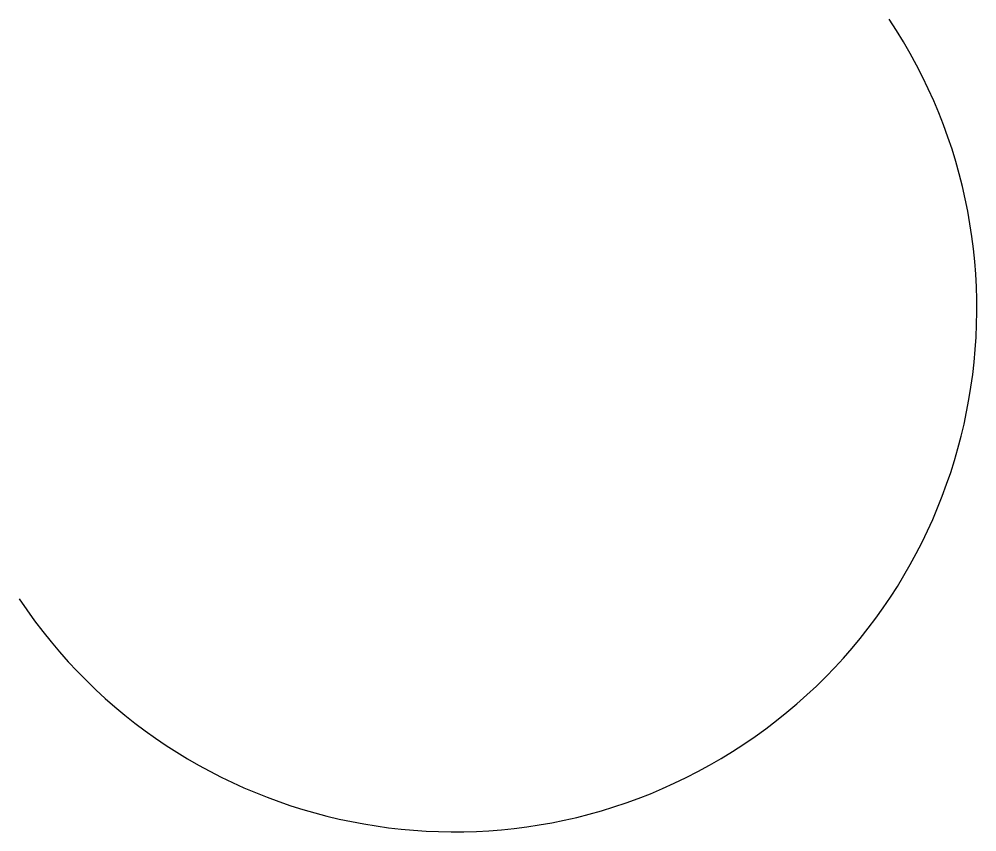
# Model space of a CAD drawing. Header units: millimetres. Extents: x 125.9 to 199.2, y 20.1 to 82.2.
import ezdxf

# ---------------------------------------------------------------- set-up
doc = ezdxf.new("R2010")
doc.units = ezdxf.units.MM
doc.header["$MEASUREMENT"] = 0

msp = doc.modelspace()

# ---------------------------------------------------------------- linework, layer by layer
msp.add_arc((159.153, 60.065), 40, 213.66535, 33.66535)

doc.saveas('drawing.dxf')
